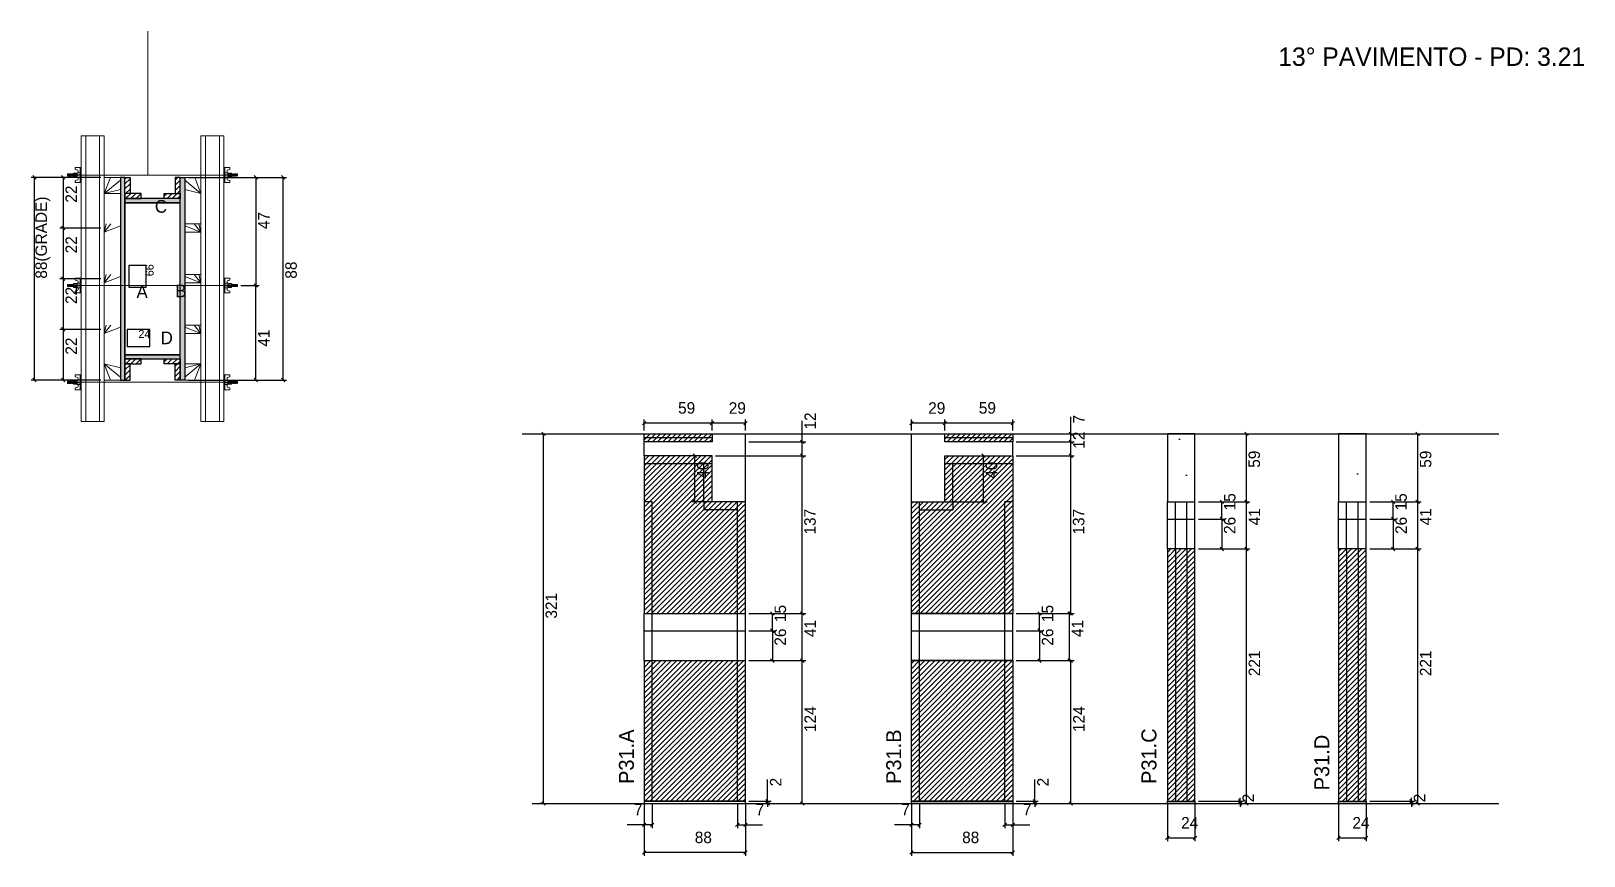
# Model space of a CAD drawing. Header units: metres. Extents: x 7668 to 9017, y 2954 to 3670.
import ezdxf

# ---------------------------------------------------------------- set-up
doc = ezdxf.new("R2010")
doc.units = ezdxf.units.M
for name, color, linetype in [('CHAPA', 7, 'Continuous'), ('COTA', 7, 'Continuous'), ('Hachura', 7, 'Continuous'), ('Madeira', 7, 'Continuous'), ('NIVEL 2° PAV.', 7, 'Continuous'), ('NOMENCLATURA', 7, 'Continuous'), ('Nível', 7, 'Continuous'), ('Painéis', 7, 'Continuous'), ('Perfil Metálico', 7, 'Continuous'), ('SARR_2.2x7', 7, 'Continuous'), ('SARRAFO', 7, 'Continuous'), ('Texto Seção', 7, 'Continuous'), ('TEXTO_GERAL', 7, 'Continuous')]:
    doc.layers.add(name, color=color, linetype=linetype)

msp = doc.modelspace()

# ---------------------------------------------------------------- hatches: boundary and pattern name
at = {"layer": 'COTA'}
h = msp.add_hatch(dxfattribs=at)
h.set_pattern_fill('AR-CONC')
h.paths.add_polyline_path([(8654.8, 3261.2), (8678.8, 3261.2), (8678.8, 3320.2), (8654.8, 3320.2), (8654.8, 3261.2)])
h = msp.add_hatch(dxfattribs=at)
h.set_pattern_fill('AR-CONC')
h.paths.add_polyline_path([(8803.6, 3261.2), (8827.6, 3261.2), (8827.6, 3320.2), (8803.6, 3320.2), (8803.6, 3261.2)])
at = {"layer": 'Hachura'}
h = msp.add_hatch(color=7, dxfattribs=at)
h.dxf.hatch_style = 1
h.paths.add_polyline_path([(7749.1, 3542.9), (7745.1, 3542.9), (7745.1, 3366.9), (7749.1, 3366.9), (7749.1, 3542.9)])
h = msp.add_hatch(dxfattribs=at)
h.set_pattern_fill('ANSI31')
h.paths.add_polyline_path([(7749.1, 3528.9), (7753.5, 3528.9), (7753.5, 3542.9), (7749.1, 3542.9), (7749.1, 3528.9)])
h = msp.add_hatch(dxfattribs=at)
h.set_pattern_fill('ANSI31')
h.paths.add_polyline_path([(7797.1, 3528.9), (7792.7, 3528.9), (7792.7, 3542.9), (7797.1, 3542.9), (7797.1, 3528.9)])
h = msp.add_hatch(color=7, dxfattribs=at)
h.dxf.hatch_style = 1
h.paths.add_polyline_path([(7797.1, 3542.9), (7801.1, 3542.9), (7801.1, 3366.9), (7797.1, 3366.9), (7797.1, 3542.9)])
h = msp.add_hatch(dxfattribs=at)
h.set_pattern_fill('ANSI31')
h.paths.add_polyline_path([(7749.1, 3524.5), (7749.1, 3528.9), (7763.1, 3528.9), (7763.1, 3524.5), (7749.1, 3524.5)])
h = msp.add_hatch(color=7, dxfattribs=at)
h.dxf.hatch_style = 1
h.paths.add_polyline_path([(7797.1, 3520.9), (7797.1, 3524.5), (7749.1, 3524.5), (7749.1, 3520.9), (7797.1, 3520.9)])
h = msp.add_hatch(color=7, dxfattribs=at)
h.dxf.hatch_style = 1
h.paths.add_polyline_path([(7797.1, 3520.9), (7797.1, 3524.5), (7749.1, 3524.5), (7749.1, 3520.9), (7797.1, 3520.9)])
h = msp.add_hatch(dxfattribs=at)
h.set_pattern_fill('ANSI31')
h.paths.add_polyline_path([(7797.1, 3524.5), (7797.1, 3528.9), (7783.1, 3528.9), (7783.1, 3524.5), (7797.1, 3524.5)])
h = msp.add_hatch(color=7, dxfattribs=at)
h.dxf.hatch_style = 1
h.paths.add_polyline_path([(7797.1, 3385.3), (7797.1, 3388.9), (7749.1, 3388.9), (7749.1, 3385.3), (7797.1, 3385.3)])
h = msp.add_hatch(color=7, dxfattribs=at)
h.dxf.hatch_style = 1
h.paths.add_polyline_path([(7797.1, 3385.3), (7797.1, 3388.9), (7749.1, 3388.9), (7749.1, 3385.3), (7797.1, 3385.3)])
h = msp.add_hatch(dxfattribs=at)
h.set_pattern_fill('ANSI31')
h.paths.add_polyline_path([(7749.1, 3380.9), (7749.1, 3385.3), (7763.1, 3385.3), (7763.1, 3380.9), (7749.1, 3380.9)])
h = msp.add_hatch(dxfattribs=at)
h.set_pattern_fill('ANSI31')
h.paths.add_polyline_path([(7749.1, 3380.9), (7753.5, 3380.9), (7753.5, 3366.9), (7749.1, 3366.9), (7749.1, 3380.9)])
h = msp.add_hatch(dxfattribs=at)
h.set_pattern_fill('ANSI31')
h.paths.add_polyline_path([(7797.1, 3380.9), (7797.1, 3385.3), (7783.1, 3385.3), (7783.1, 3380.9), (7797.1, 3380.9)])
h = msp.add_hatch(dxfattribs=at)
h.set_pattern_fill('ANSI31')
h.paths.add_polyline_path([(7797.1, 3380.9), (7792.7, 3380.9), (7792.7, 3366.9), (7797.1, 3366.9), (7797.1, 3380.9)])
h = msp.add_hatch(dxfattribs=at)
h.set_pattern_fill('ANSI31')
h.paths.add_polyline_path([(8288.2, 3123.2), (8200.2, 3123.2), (8200.2, 3001.2), (8288.2, 3001.2), (8288.2, 3123.2)])
h.paths.add_polyline_path([(8259.2, 3313.2), (8259.2, 3320.2), (8200.2, 3320.2), (8200.2, 3313.2), (8259.2, 3313.2)])
h.paths.add_polyline_path([(8288.2, 3261.2), (8259.2, 3261.2), (8259.2, 3301.2), (8200.2, 3301.2), (8200.2, 3261.2), (8200.2, 3261.2), (8200.2, 3164.2), (8288.2, 3164.2), (8288.2, 3261.2)])
h = msp.add_hatch(dxfattribs=at)
h.set_pattern_fill('ANSI31')
h.paths.add_polyline_path([(8432.5, 3123.2), (8520.5, 3123.2), (8520.5, 3001.2), (8432.5, 3001.2), (8432.5, 3123.2)])
h.paths.add_polyline_path([(8461.5, 3313.2), (8461.5, 3320.2), (8520.5, 3320.2), (8520.5, 3313.2), (8461.5, 3313.2)])
h.paths.add_polyline_path([(8432.5, 3261.2), (8461.5, 3261.2), (8461.5, 3301.2), (8520.5, 3301.2), (8520.5, 3261.2), (8520.5, 3261.2), (8520.5, 3164.2), (8432.5, 3164.2), (8432.5, 3261.2)])
h = msp.add_hatch(dxfattribs=at)
h.set_pattern_fill('ANSI31')
h.paths.add_polyline_path([(8678.8, 3220.2), (8654.8, 3220.2), (8654.8, 3001.2), (8678.8, 3001.2), (8678.8, 3220.2)])
h = msp.add_hatch(dxfattribs=at)
h.set_pattern_fill('ANSI31')
h.paths.add_polyline_path([(8827.6, 3220.2), (8803.6, 3220.2), (8803.6, 3001.2), (8827.6, 3001.2), (8827.6, 3220.2)])

# ---------------------------------------------------------------- linework, layer by layer
at = {"layer": 'CHAPA', "color": 1, "lineweight": 25}
for points in [[(7749.1, 3542.9), (7745.1, 3542.9), (7745.1, 3366.9), (7749.1, 3366.9)], [(7749.1, 3542.9), (7745.1, 3542.9), (7745.1, 3366.9), (7749.1, 3366.9)], [(7797.1, 3542.9), (7801.1, 3542.9), (7801.1, 3366.9), (7797.1, 3366.9)], [(7797.1, 3542.9), (7801.1, 3542.9), (7801.1, 3366.9), (7797.1, 3366.9)], [(7797.1, 3520.9), (7797.1, 3524.5), (7749.1, 3524.5), (7749.1, 3520.9)], [(7797.1, 3520.9), (7797.1, 3524.5), (7749.1, 3524.5), (7749.1, 3520.9)], [(7797.1, 3385.3), (7797.1, 3388.9), (7749.1, 3388.9), (7749.1, 3385.3)], [(7797.1, 3385.3), (7797.1, 3388.9), (7749.1, 3388.9), (7749.1, 3385.3)]]:
    msp.add_lwpolyline(points, close=True, dxfattribs=at)
at = {"layer": 'COTA', "color": 241, "lineweight": 25}
for p, q in [((7728.1, 3542.9), (7667.5, 3542.9)), ((7670.5, 3366.9), (7670.5, 3542.9)), ((7728.1, 3542.9), (7692.4, 3542.9)), ((7695.4, 3542.9), (7695.4, 3498.9)), ((7804.1, 3542.9), (7889.5, 3542.9)), ((7838.1, 3542.9), (7865.8, 3542.9)), ((7862.8, 3542.9), (7862.8, 3449)), ((7886.5, 3366.9), (7886.5, 3542.9)), ((7728.1, 3498.9), (7692.4, 3498.9)), ((7728.1, 3498.9), (7692.4, 3498.9)), ((7695.4, 3498.9), (7695.4, 3454.9)), ((7728.1, 3454.9), (7692.4, 3454.9)), ((7728.1, 3454.9), (7692.4, 3454.9)), ((7695.4, 3454.9), (7695.4, 3410.9)), ((7849.9, 3449), (7865.8, 3449)), ((7849.9, 3449), (7865.8, 3449)), ((7862.8, 3366.9), (7862.8, 3449)), ((7728.1, 3410.9), (7692.4, 3410.9)), ((7728.1, 3410.9), (7692.4, 3410.9)), ((7695.4, 3410.9), (7695.4, 3366.9)), ((7728.1, 3366.9), (7667.5, 3366.9)), ((7728.1, 3366.9), (7692.4, 3366.9)), ((7804.1, 3366.9), (7889.5, 3366.9)), ((7838.1, 3366.9), (7865.8, 3366.9)), ((8259.2, 3320.2), (8288.2, 3320.2)), ((8288.2, 3261.2), (8288.2, 3320.2)), ((8432.5, 3261.2), (8432.5, 3320.2)), ((8432.5, 3320.2), (8461.5, 3320.2)), ((8200.2, 3301.2), (8200.2, 3313.2)), ((8520.5, 3301.2), (8520.5, 3313.2))]:
    msp.add_line(p, q, dxfattribs=at)
at = {"layer": 'COTA', "color": 0, "lineweight": 25}
for p, q in [((7672, 3541.4), (7669, 3544.4)), ((7696.9, 3541.4), (7693.9, 3544.4)), ((7864.3, 3541.4), (7861.3, 3544.4)), ((7888, 3541.4), (7885, 3544.4)), ((7693.9, 3500.4), (7696.9, 3497.4)), ((7696.9, 3497.4), (7693.9, 3500.4)), ((7693.9, 3456.4), (7696.9, 3453.4)), ((7696.9, 3453.4), (7693.9, 3456.4)), ((7864.3, 3447.5), (7861.3, 3450.5)), ((7861.3, 3450.5), (7864.3, 3447.5)), ((7693.9, 3412.4), (7696.9, 3409.4)), ((7696.9, 3409.4), (7693.9, 3412.4)), ((7669, 3368.4), (7672, 3365.4)), ((7693.9, 3368.4), (7696.9, 3365.4)), ((7861.3, 3368.4), (7864.3, 3365.4)), ((7885, 3368.4), (7888, 3365.4)), ((8201.7, 3331), (8198.7, 3328)), ((8257.7, 3328), (8260.7, 3331)), ((8260.7, 3331), (8257.7, 3328)), ((8286.7, 3328), (8289.7, 3331)), ((8434, 3331), (8431, 3328)), ((8460, 3328), (8463, 3331)), ((8463, 3331), (8460, 3328)), ((8519, 3328), (8522, 3331)), ((8572.4, 3318.7), (8569.4, 3321.7)), ((8725, 3318.7), (8722, 3321.7)), ((8873.8, 3318.7), (8870.8, 3321.7)), ((8339.1, 3311.7), (8336.1, 3314.7)), ((8572.4, 3311.7), (8569.4, 3314.7)), ((8569.4, 3314.7), (8572.4, 3311.7)), ((8245.8, 3299.7), (8242.8, 3302.7)), ((8339.1, 3299.7), (8336.1, 3302.7)), ((8336.1, 3302.7), (8339.1, 3299.7)), ((8496.6, 3299.7), (8493.6, 3302.7)), ((8572.4, 3299.7), (8569.4, 3302.7)), ((8569.4, 3302.7), (8572.4, 3299.7)), ((8242.8, 3262.7), (8245.8, 3259.7)), ((8493.6, 3262.7), (8496.6, 3259.7)), ((8722, 3262.7), (8725, 3259.7)), ((8870.8, 3262.7), (8873.8, 3259.7)), ((8725, 3218.7), (8722, 3221.7)), ((8873.8, 3218.7), (8870.8, 3221.7)), ((8336.1, 3165.7), (8339.1, 3162.7)), ((8569.4, 3165.7), (8572.4, 3162.7)), ((8339.1, 3121.7), (8336.1, 3124.7)), ((8572.4, 3121.7), (8569.4, 3124.7)), ((8306, 3002.7), (8309, 2999.7)), ((8309, 2997.7), (8306, 3000.7)), ((8336.1, 3000.7), (8339.1, 2997.7)), ((8538.2, 3002.7), (8541.2, 2999.7)), ((8541.2, 2997.7), (8538.2, 3000.7)), ((8569.4, 3000.7), (8572.4, 2997.7)), ((8716.6, 3002.7), (8719.6, 2999.7)), ((8719.6, 2997.7), (8716.6, 3000.7)), ((8722, 3000.7), (8725, 2997.7)), ((8865.4, 3002.7), (8868.4, 2999.7)), ((8868.4, 2997.7), (8865.4, 3000.7)), ((8870.8, 3000.7), (8873.8, 2997.7)), ((8201.7, 2982.2), (8198.7, 2979.2)), ((8205.7, 2979.2), (8208.7, 2982.2)), ((8282.7, 2982.2), (8279.7, 2979.2)), ((8286.7, 2979.2), (8289.7, 2982.2)), ((8434, 2982.2), (8431, 2979.2)), ((8438, 2979.2), (8441, 2982.2)), ((8515, 2982.2), (8512, 2979.2)), ((8519, 2979.2), (8522, 2982.2)), ((8656.3, 2970.8), (8653.3, 2967.8)), ((8677.3, 2967.8), (8680.3, 2970.8)), ((8805.1, 2970.8), (8802.1, 2967.8)), ((8826.1, 2967.8), (8829.1, 2970.8)), ((8201.7, 2958.1), (8198.7, 2955.1)), ((8286.7, 2955.1), (8289.7, 2958.1)), ((8434, 2958.1), (8431, 2955.1)), ((8519, 2955.1), (8522, 2958.1))]:
    msp.add_line(p, q, dxfattribs=at)
at = {"layer": 'COTA', "color": 180, "lineweight": 25}
for p, q in [((7767.5, 3466.5), (7752.5, 3466.5)), ((7752.5, 3466.5), (7752.5, 3447.5)), ((7767.5, 3447.5), (7767.5, 3466.5)), ((7752.5, 3447.5), (7767.5, 3447.5)), ((7770.6, 3410.9), (7751, 3410.9)), ((7751, 3410.9), (7751, 3395.9)), ((7770.6, 3395.9), (7770.6, 3410.9)), ((7751, 3395.9), (7770.6, 3395.9))]:
    msp.add_line(p, q, dxfattribs=at)
at = {"layer": 'COTA', "color": 4, "lineweight": 25}
for p, q in [((8570.9, 3320.2), (8570.9, 3335)), ((8200.2, 3323.2), (8200.2, 3332.5)), ((8259.2, 3329.5), (8200.2, 3329.5)), ((8259.2, 3323.2), (8259.2, 3332.5)), ((8259.2, 3323.2), (8259.2, 3332.5)), ((8288.2, 3329.5), (8259.2, 3329.5)), ((8288.2, 3323.2), (8288.2, 3332.5)), ((8337.6, 3313.2), (8337.6, 3331.5)), ((8432.5, 3323.2), (8432.5, 3332.5)), ((8461.5, 3329.5), (8432.5, 3329.5)), ((8461.5, 3323.2), (8461.5, 3332.5)), ((8461.5, 3323.2), (8461.5, 3332.5)), ((8520.5, 3329.5), (8461.5, 3329.5)), ((8520.5, 3323.2), (8520.5, 3332.5)), ((8523.5, 3320.2), (8573.9, 3320.2)), ((8570.9, 3313.2), (8570.9, 3320.2)), ((8681.8, 3320.2), (8726.5, 3320.2)), ((8723.5, 3261.2), (8723.5, 3320.2)), ((8830.6, 3320.2), (8875.3, 3320.2)), ((8872.3, 3261.2), (8872.3, 3320.2)), ((8291.2, 3313.2), (8340.6, 3313.2)), ((8337.6, 3301.2), (8337.6, 3313.2)), ((8523.5, 3313.2), (8573.9, 3313.2)), ((8523.5, 3313.2), (8573.9, 3313.2)), ((8570.9, 3301.2), (8570.9, 3313.2)), ((8256.2, 3301.2), (8241.3, 3301.2)), ((8244.3, 3261.2), (8244.3, 3301.2)), ((8262.2, 3301.2), (8340.6, 3301.2)), ((8262.2, 3301.2), (8340.6, 3301.2)), ((8337.6, 3164.2), (8337.6, 3301.2)), ((8464.5, 3301.2), (8498.1, 3301.2)), ((8495.1, 3261.2), (8495.1, 3301.2)), ((8523.5, 3301.2), (8573.9, 3301.2)), ((8523.5, 3301.2), (8573.9, 3301.2)), ((8570.9, 3164.2), (8570.9, 3301.2)), ((8256.2, 3261.2), (8241.3, 3261.2)), ((8464.5, 3261.2), (8498.1, 3261.2)), ((8681.8, 3261.2), (8726.5, 3261.2)), ((8830.6, 3261.2), (8875.3, 3261.2)), ((8681.8, 3220.2), (8726.5, 3220.2)), ((8723.5, 2999.2), (8723.5, 3220.2)), ((8830.6, 3220.2), (8875.3, 3220.2)), ((8872.3, 2999.2), (8872.3, 3220.2)), ((8291.2, 3164.2), (8340.6, 3164.2)), ((8523.5, 3164.2), (8573.9, 3164.2)), ((8291.2, 3123.2), (8340.6, 3123.2)), ((8337.6, 2999.2), (8337.6, 3123.2)), ((8523.5, 3123.2), (8573.9, 3123.2)), ((8570.9, 2999.2), (8570.9, 3123.2)), ((8307.5, 3001.2), (8307.5, 3020)), ((8539.7, 3001.2), (8539.7, 3020)), ((8200.2, 2998.2), (8200.2, 2953.6)), ((8200.2, 2996.2), (8200.2, 2977.7)), ((8207.2, 2998.2), (8207.2, 2977.7)), ((8281.2, 2998.2), (8281.2, 2977.7)), ((8288.2, 2998.2), (8288.2, 2953.6)), ((8288.2, 2996.2), (8288.2, 2977.7)), ((8291.2, 3001.2), (8310.5, 3001.2)), ((8291.2, 2999.2), (8310.5, 2999.2)), ((8291.2, 2999.2), (8340.6, 2999.2)), ((8307.5, 2999.2), (8307.5, 3001.2)), ((8307.5, 2999.2), (8307.5, 2996.2)), ((8432.5, 2998.2), (8432.5, 2953.6)), ((8432.5, 2996.2), (8432.5, 2977.7)), ((8439.5, 2998.2), (8439.5, 2977.7)), ((8513.5, 2998.2), (8513.5, 2977.7)), ((8520.5, 2998.2), (8520.5, 2953.6)), ((8520.5, 2996.2), (8520.5, 2977.7)), ((8523.5, 3001.2), (8542.7, 3001.2)), ((8523.5, 2999.2), (8542.7, 2999.2)), ((8523.5, 2999.2), (8573.9, 2999.2)), ((8539.7, 2999.2), (8539.7, 3001.2)), ((8539.7, 2999.2), (8539.7, 2996.2)), ((8654.8, 2998.2), (8654.8, 2966.3)), ((8678.8, 2998.2), (8678.8, 2966.3)), ((8681.8, 3001.2), (8721.1, 3001.2)), ((8681.8, 2999.2), (8721.1, 2999.2)), ((8681.8, 2999.2), (8726.5, 2999.2)), ((8718.1, 3001.2), (8718.1, 3004.2)), ((8718.1, 2999.2), (8718.1, 3001.2)), ((8718.1, 2999.2), (8718.1, 2996.2)), ((8803.6, 2998.2), (8803.6, 2966.3)), ((8827.6, 2998.2), (8827.6, 2966.3)), ((8830.6, 3001.2), (8869.9, 3001.2)), ((8830.6, 2999.2), (8869.9, 2999.2)), ((8830.6, 2999.2), (8875.3, 2999.2)), ((8866.9, 3001.2), (8866.9, 3004.2)), ((8866.9, 2999.2), (8866.9, 3001.2)), ((8866.9, 2999.2), (8866.9, 2996.2)), ((8200.2, 2980.7), (8185.5, 2980.7)), ((8207.2, 2980.7), (8200.2, 2980.7)), ((8281.2, 2980.7), (8288.2, 2980.7)), ((8288.2, 2980.7), (8303, 2980.7)), ((8432.5, 2980.7), (8417.7, 2980.7)), ((8439.5, 2980.7), (8432.5, 2980.7)), ((8513.5, 2980.7), (8520.5, 2980.7)), ((8520.5, 2980.7), (8535.2, 2980.7)), ((8654.8, 2969.3), (8678.8, 2969.3)), ((8803.6, 2969.3), (8827.6, 2969.3)), ((8288.2, 2956.6), (8200.2, 2956.6)), ((8432.5, 2956.6), (8520.5, 2956.6))]:
    msp.add_line(p, q, dxfattribs=at)
at = {"layer": 'COTA', "color": 241, "lineweight": 25}
for points in [[(8678.8, 3261.2), (8678.8, 3320.2), (8654.8, 3320.2), (8654.8, 3261.2)], [(8827.6, 3261.2), (8827.6, 3320.2), (8803.6, 3320.2), (8803.6, 3261.2)]]:
    msp.add_lwpolyline(points, dxfattribs=at)
at = {"layer": 'Hachura', "color": 0, "lineweight": 9}
for p, q in [((7711.1, 3551.4), (7705.9, 3551.4)), ((7705.9, 3551.4), (7705.9, 3549.7)), ((7705.9, 3549.7), (7708.1, 3549.1)), ((7708.4, 3548.8), (7708.4, 3546.9)), ((7710.1, 3551.2), (7711.1, 3551.2)), ((7710.1, 3551), (7711.1, 3551)), ((7710.1, 3550.7), (7711.1, 3550.7)), ((7710.1, 3550.2), (7711.1, 3550.2)), ((7710.1, 3549.4), (7711.1, 3549.4)), ((7710.2, 3551.4), (7710.2, 3538.5)), ((7710.2, 3551.4), (7710.2, 3546.2)), ((7711.1, 3538.5), (7711.1, 3551.4)), ((7835.1, 3538.5), (7835.1, 3551.4)), ((7835.1, 3551.4), (7840.2, 3551.4)), ((7836, 3551.2), (7835.1, 3551.2)), ((7836, 3551), (7835.1, 3551)), ((7836, 3550.7), (7835.1, 3550.7)), ((7836, 3550.2), (7835.1, 3550.2)), ((7836, 3549.4), (7835.1, 3549.4)), ((7836, 3551.4), (7836, 3538.5)), ((7836, 3551.4), (7836, 3546.2)), ((7837.8, 3548.8), (7837.8, 3546.9)), ((7840.2, 3549.7), (7838, 3549.1)), ((7840.2, 3551.4), (7840.2, 3549.7)), ((7699.6, 3546), (7699.3, 3545.6)), ((7699.3, 3545.6), (7699.3, 3544.4)), ((7699.6, 3544), (7699.3, 3544.4)), ((7699.9, 3546), (7699.6, 3546)), ((7699.6, 3544), (7699.6, 3546)), ((7700.2, 3544), (7699.6, 3545.3)), ((7700.2, 3543.9), (7699.6, 3545.1)), ((7699.6, 3544.5), (7699.9, 3543.9)), ((7699.6, 3544.3), (7699.7, 3544)), ((7699.9, 3546), (7700.9, 3544)), ((7699.9, 3546), (7700.9, 3544)), ((7700, 3546), (7701.1, 3543.9)), ((7701.3, 3543.9), (7700.2, 3546.1)), ((7700.2, 3544), (7700.9, 3544)), ((7701.1, 3546), (7700.4, 3546)), ((7701.4, 3544), (7700.4, 3546)), ((7701.1, 3546), (7702, 3544)), ((7701.2, 3546), (7702.2, 3543.9)), ((7702.5, 3543.9), (7701.4, 3546.1)), ((7702, 3544), (7701.4, 3544)), ((7702.2, 3546), (7701.6, 3546)), ((7702.6, 3544), (7701.6, 3546)), ((7701.8, 3546), (7701.6, 3546)), ((7702.2, 3546), (7703.2, 3544)), ((7702.3, 3546), (7703.4, 3543.9)), ((7703.6, 3543.9), (7702.6, 3546.1)), ((7702.8, 3544), (7702.6, 3544)), ((7703.4, 3546), (7702.7, 3546)), ((7703.7, 3544), (7702.7, 3546)), ((7702.8, 3544), (7703.2, 3544)), ((7703.4, 3546), (7704.4, 3544)), ((7704.4, 3544.8), (7703.7, 3546.1)), ((7703.7, 3544), (7704.4, 3544)), ((7704.4, 3545.1), (7703.9, 3546)), ((7704.4, 3546), (7703.9, 3546)), ((7704.4, 3543.3), (7704.4, 3546.6)), ((7704.4, 3543.3), (7704.4, 3546.6)), ((7704.4, 3546.6), (7707.6, 3546.6)), ((7704.4, 3545.6), (7707.6, 3545.6)), ((7704.4, 3544), (7707.6, 3544)), ((7707.6, 3543.3), (7704.4, 3543.3)), ((7705.9, 3540.2), (7708.1, 3540.7)), ((7705.9, 3538.5), (7705.9, 3540.2)), ((7710.2, 3538.5), (7705.9, 3538.5)), ((7707.6, 3546.9), (7707.6, 3543)), ((7710.2, 3546.9), (7707.6, 3546.9)), ((7707.6, 3543), (7707.6, 3543.3)), ((7707.6, 3543), (7707.6, 3543.3)), ((7707.6, 3543), (7710.2, 3543)), ((7710.2, 3545.2), (7708.2, 3545.2)), ((7708.2, 3544.7), (7710.2, 3544.7)), ((7708.4, 3541.1), (7708.4, 3543)), ((7710.1, 3548), (7711.1, 3548)), ((7710.1, 3541.9), (7711.1, 3541.9)), ((7710.1, 3540.5), (7711.1, 3540.5)), ((7710.1, 3539.6), (7711.1, 3539.6)), ((7710.1, 3539.2), (7711.1, 3539.2)), ((7710.1, 3538.8), (7711.1, 3538.8)), ((7710.1, 3538.6), (7711.1, 3538.6)), ((7710.2, 3544.9), (7710.2, 3546.9)), ((7710.2, 3546.2), (7710.2, 3545.6)), ((7710.2, 3544.9), (7711.1, 3544.9)), ((7710.2, 3538.5), (7711.1, 3538.5)), ((7710.5, 3545.9), (7710.3, 3545.9)), ((7710.3, 3544), (7710.7, 3544)), ((7710.9, 3545.9), (7710.5, 3545.9)), ((7711.1, 3539.4), (7711.1, 3547.3)), ((7836, 3548), (7835.1, 3548)), ((7835.1, 3539.4), (7835.1, 3547.3)), ((7836, 3544.9), (7835.1, 3544.9)), ((7836, 3541.9), (7835.1, 3541.9)), ((7836, 3540.5), (7835.1, 3540.5)), ((7836, 3539.6), (7835.1, 3539.6)), ((7836, 3539.2), (7835.1, 3539.2)), ((7836, 3538.8), (7835.1, 3538.8)), ((7836, 3538.6), (7835.1, 3538.6)), ((7836, 3538.5), (7835.1, 3538.5)), ((7835.2, 3545.9), (7835.7, 3545.9)), ((7835.8, 3544), (7835.4, 3544)), ((7835.7, 3545.9), (7835.9, 3545.9)), ((7836, 3544.9), (7836, 3546.9)), ((7836, 3546.9), (7838.6, 3546.9)), ((7836, 3546.2), (7836, 3545.6)), ((7836, 3545.2), (7838, 3545.2)), ((7838, 3544.7), (7836, 3544.7)), ((7838.6, 3543), (7836, 3543)), ((7836, 3538.5), (7840.2, 3538.5)), ((7837.8, 3541.1), (7837.8, 3543)), ((7840.2, 3540.2), (7838, 3540.7)), ((7838.6, 3546.9), (7838.6, 3543)), ((7841.8, 3546.6), (7838.6, 3546.6)), ((7841.8, 3545.6), (7838.6, 3545.6)), ((7841.8, 3544), (7838.6, 3544)), ((7838.6, 3543.3), (7841.8, 3543.3)), ((7838.6, 3543), (7838.6, 3543.3)), ((7838.6, 3543), (7838.6, 3543.3)), ((7840.2, 3538.5), (7840.2, 3540.2)), ((7841.7, 3543.3), (7841.7, 3546.6)), ((7841.8, 3543.3), (7841.8, 3546.6)), ((7841.8, 3544.8), (7842.4, 3546.1)), ((7842.7, 3546), (7841.8, 3544)), ((7841.8, 3545.1), (7842.2, 3546)), ((7841.8, 3546), (7842.2, 3546)), ((7842.4, 3544), (7841.8, 3544)), ((7842.4, 3544), (7843.4, 3546)), ((7842.5, 3543.9), (7843.6, 3546.1)), ((7842.7, 3546), (7843.4, 3546)), ((7843.8, 3546), (7842.7, 3543.9)), ((7843.9, 3546), (7842.9, 3544)), ((7843.4, 3544), (7842.9, 3544)), ((7843.4, 3544), (7843.6, 3544)), ((7843.6, 3544), (7844.5, 3546)), ((7843.7, 3543.9), (7844.7, 3546.1)), ((7843.9, 3546), (7844.5, 3546)), ((7845, 3546), (7843.9, 3543.9)), ((7845.1, 3546), (7844.1, 3544)), ((7844.1, 3544), (7844.7, 3544)), ((7844.3, 3546), (7844.5, 3546)), ((7844.7, 3544), (7845.7, 3546)), ((7844.8, 3543.9), (7845.9, 3546.1)), ((7845.1, 3546), (7845.7, 3546)), ((7846.1, 3546), (7845.1, 3543.9)), ((7846.2, 3546), (7845.3, 3544)), ((7846.2, 3546), (7845.3, 3544)), ((7845.9, 3544), (7845.3, 3544)), ((7845.9, 3544), (7846.5, 3545.3)), ((7846, 3543.9), (7846.5, 3545.1)), ((7846.2, 3546), (7846.5, 3546)), ((7846.5, 3544.5), (7846.2, 3543.9)), ((7846.5, 3544.3), (7846.4, 3544)), ((7846.5, 3546), (7846.9, 3545.6)), ((7846.5, 3544), (7846.5, 3546)), ((7846.5, 3544), (7846.9, 3544.4)), ((7846.9, 3545.6), (7846.9, 3544.4)), ((7711.1, 3455.4), (7705.9, 3455.4)), ((7705.9, 3455.4), (7705.9, 3453.7)), ((7710.1, 3455.2), (7711.1, 3455.2)), ((7710.1, 3455), (7711.1, 3455)), ((7710.1, 3454.7), (7711.1, 3454.7)), ((7710.1, 3454.2), (7711.1, 3454.2)), ((7710.2, 3455.4), (7710.2, 3442.5)), ((7710.2, 3455.4), (7710.2, 3450.2)), ((7711.1, 3442.5), (7711.1, 3455.4)), ((7835.1, 3442.5), (7835.1, 3455.4)), ((7835.1, 3455.4), (7840.2, 3455.4)), ((7836, 3455.2), (7835.1, 3455.2)), ((7836, 3455), (7835.1, 3455)), ((7836, 3454.7), (7835.1, 3454.7)), ((7836, 3454.2), (7835.1, 3454.2)), ((7836, 3455.4), (7836, 3442.5)), ((7836, 3455.4), (7836, 3450.2)), ((7840.2, 3455.4), (7840.2, 3453.7)), ((7699.6, 3450), (7699.3, 3449.6)), ((7699.3, 3449.6), (7699.3, 3448.4)), ((7699.6, 3448), (7699.3, 3448.4)), ((7699.9, 3450), (7699.6, 3450)), ((7699.6, 3448), (7699.6, 3450)), ((7700.2, 3448), (7699.6, 3449.3)), ((7700.2, 3447.9), (7699.6, 3449.1)), ((7699.6, 3448.5), (7699.9, 3447.9)), ((7699.6, 3448.3), (7699.7, 3448)), ((7699.9, 3450), (7700.9, 3448)), ((7699.9, 3450), (7700.9, 3448)), ((7700, 3450), (7701.1, 3447.9)), ((7701.3, 3447.9), (7700.2, 3450.1)), ((7700.2, 3448), (7700.9, 3448)), ((7701.1, 3450), (7700.4, 3450)), ((7701.4, 3448), (7700.4, 3450)), ((7701.1, 3450), (7702, 3448)), ((7701.2, 3450), (7702.2, 3447.9)), ((7702.5, 3447.9), (7701.4, 3450.1)), ((7702, 3448), (7701.4, 3448)), ((7702.2, 3450), (7701.6, 3450)), ((7702.6, 3448), (7701.6, 3450)), ((7701.8, 3450), (7701.6, 3450)), ((7702.2, 3450), (7703.2, 3448)), ((7702.3, 3450), (7703.4, 3447.9)), ((7703.6, 3447.9), (7702.6, 3450.1)), ((7702.8, 3448), (7702.6, 3448)), ((7703.4, 3450), (7702.7, 3450)), ((7703.7, 3448), (7702.7, 3450)), ((7702.8, 3448), (7703.2, 3448)), ((7703.4, 3450), (7704.4, 3448)), ((7704.4, 3448.8), (7703.7, 3450.1)), ((7703.7, 3448), (7704.4, 3448)), ((7704.4, 3449.1), (7703.9, 3450)), ((7704.4, 3450), (7703.9, 3450)), ((7704.4, 3447.3), (7704.4, 3450.6)), ((7704.4, 3447.3), (7704.4, 3450.6)), ((7704.4, 3450.6), (7707.6, 3450.6)), ((7704.4, 3449.6), (7707.6, 3449.6)), ((7704.4, 3448), (7707.6, 3448)), ((7707.6, 3447.3), (7704.4, 3447.3)), ((7705.9, 3453.7), (7708.1, 3453.1)), ((7705.9, 3444.2), (7708.1, 3444.7)), ((7705.9, 3442.5), (7705.9, 3444.2)), ((7710.2, 3442.5), (7705.9, 3442.5)), ((7707.6, 3450.9), (7707.6, 3447)), ((7710.2, 3450.9), (7707.6, 3450.9)), ((7707.6, 3447), (7707.6, 3447.3)), ((7707.6, 3447), (7707.6, 3447.3)), ((7707.6, 3447), (7710.2, 3447)), ((7710.2, 3449.2), (7708.2, 3449.2)), ((7708.2, 3448.7), (7710.2, 3448.7)), ((7708.4, 3452.8), (7708.4, 3450.9)), ((7708.4, 3445.1), (7708.4, 3447)), ((7710.1, 3453.4), (7711.1, 3453.4)), ((7710.1, 3452), (7711.1, 3452)), ((7710.1, 3445.9), (7711.1, 3445.9)), ((7710.1, 3444.5), (7711.1, 3444.5)), ((7710.1, 3443.6), (7711.1, 3443.6)), ((7710.1, 3443.2), (7711.1, 3443.2)), ((7710.1, 3442.8), (7711.1, 3442.8)), ((7710.1, 3442.6), (7711.1, 3442.6)), ((7710.2, 3448.9), (7710.2, 3450.9)), ((7710.2, 3450.2), (7710.2, 3449.6)), ((7710.2, 3448.9), (7711.1, 3448.9)), ((7710.2, 3442.5), (7711.1, 3442.5)), ((7710.5, 3449.9), (7710.3, 3449.9)), ((7710.3, 3448), (7710.7, 3448)), ((7710.9, 3449.9), (7710.5, 3449.9)), ((7711.1, 3443.4), (7711.1, 3451.3)), ((7836, 3453.4), (7835.1, 3453.4)), ((7836, 3452), (7835.1, 3452)), ((7835.1, 3443.4), (7835.1, 3451.3)), ((7836, 3448.9), (7835.1, 3448.9)), ((7836, 3445.9), (7835.1, 3445.9)), ((7836, 3444.5), (7835.1, 3444.5)), ((7836, 3443.6), (7835.1, 3443.6)), ((7836, 3443.2), (7835.1, 3443.2)), ((7836, 3442.8), (7835.1, 3442.8)), ((7836, 3442.6), (7835.1, 3442.6)), ((7836, 3442.5), (7835.1, 3442.5)), ((7835.2, 3449.9), (7835.7, 3449.9)), ((7835.8, 3448), (7835.4, 3448)), ((7835.7, 3449.9), (7835.9, 3449.9)), ((7836, 3448.9), (7836, 3450.9)), ((7836, 3450.9), (7838.6, 3450.9)), ((7836, 3450.2), (7836, 3449.6)), ((7836, 3449.2), (7838, 3449.2)), ((7838, 3448.7), (7836, 3448.7)), ((7838.6, 3447), (7836, 3447)), ((7836, 3442.5), (7840.2, 3442.5)), ((7837.8, 3452.8), (7837.8, 3450.9)), ((7837.8, 3445.1), (7837.8, 3447)), ((7840.2, 3453.7), (7838, 3453.1)), ((7840.2, 3444.2), (7838, 3444.7)), ((7838.6, 3450.9), (7838.6, 3447)), ((7841.8, 3450.6), (7838.6, 3450.6)), ((7841.8, 3449.6), (7838.6, 3449.6)), ((7841.8, 3448), (7838.6, 3448)), ((7838.6, 3447.3), (7841.8, 3447.3)), ((7838.6, 3447), (7838.6, 3447.3)), ((7838.6, 3447), (7838.6, 3447.3)), ((7840.2, 3442.5), (7840.2, 3444.2)), ((7841.7, 3447.3), (7841.7, 3450.6)), ((7841.8, 3447.3), (7841.8, 3450.6)), ((7841.8, 3448.8), (7842.4, 3450.1)), ((7842.7, 3450), (7841.8, 3448)), ((7841.8, 3449.1), (7842.2, 3450)), ((7841.8, 3450), (7842.2, 3450)), ((7842.4, 3448), (7841.8, 3448)), ((7842.4, 3448), (7843.4, 3450)), ((7842.5, 3447.9), (7843.6, 3450.1)), ((7842.7, 3450), (7843.4, 3450)), ((7843.8, 3450), (7842.7, 3447.9)), ((7843.9, 3450), (7842.9, 3448)), ((7843.4, 3448), (7842.9, 3448)), ((7843.4, 3448), (7843.6, 3448)), ((7843.6, 3448), (7844.5, 3450)), ((7843.7, 3447.9), (7844.7, 3450.1)), ((7843.9, 3450), (7844.5, 3450)), ((7845, 3450), (7843.9, 3447.9)), ((7845.1, 3450), (7844.1, 3448)), ((7844.1, 3448), (7844.7, 3448)), ((7844.3, 3450), (7844.5, 3450)), ((7844.7, 3448), (7845.7, 3450)), ((7844.8, 3447.9), (7845.9, 3450.1)), ((7845.1, 3450), (7845.7, 3450)), ((7846.1, 3450), (7845.1, 3447.9)), ((7846.2, 3450), (7845.3, 3448)), ((7846.2, 3450), (7845.3, 3448)), ((7845.9, 3448), (7845.3, 3448)), ((7845.9, 3448), (7846.5, 3449.3)), ((7846, 3447.9), (7846.5, 3449.1)), ((7846.2, 3450), (7846.5, 3450)), ((7846.5, 3448.5), (7846.2, 3447.9)), ((7846.5, 3448.3), (7846.4, 3448)), ((7846.5, 3450), (7846.9, 3449.6)), ((7846.5, 3448), (7846.5, 3450)), ((7846.5, 3448), (7846.9, 3448.4)), ((7846.9, 3449.6), (7846.9, 3448.4)), ((7699.6, 3365.8), (7699.3, 3365.5)), ((7699.3, 3364.2), (7699.3, 3365.5)), ((7699.6, 3363.9), (7699.3, 3364.2)), ((7699.6, 3365.3), (7699.9, 3366)), ((7700.2, 3365.9), (7699.6, 3364.8)), ((7699.6, 3365.6), (7699.7, 3365.8)), ((7700.2, 3365.8), (7699.6, 3364.5)), ((7699.6, 3365.8), (7699.6, 3363.9)), ((7699.9, 3363.9), (7699.6, 3363.9)), ((7699.9, 3363.9), (7700.9, 3365.8)), ((7699.9, 3363.9), (7700.9, 3365.8)), ((7700, 3363.8), (7701.1, 3366)), ((7701.3, 3365.9), (7700.2, 3363.8)), ((7700.2, 3365.8), (7700.9, 3365.8)), ((7701.4, 3365.8), (7700.4, 3363.9)), ((7701.1, 3363.9), (7700.4, 3363.9)), ((7701.1, 3363.9), (7702, 3365.8)), ((7701.2, 3363.8), (7702.2, 3366)), ((7702.5, 3365.9), (7701.4, 3363.8)), ((7702, 3365.8), (7701.4, 3365.8)), ((7702.6, 3365.8), (7701.6, 3363.9)), ((7702.2, 3363.9), (7701.6, 3363.9)), ((7701.8, 3363.9), (7701.6, 3363.9)), ((7702.2, 3363.9), (7703.2, 3365.8)), ((7702.3, 3363.8), (7703.4, 3366)), ((7703.6, 3365.9), (7702.6, 3363.8)), ((7702.8, 3365.8), (7702.6, 3365.8)), ((7703.7, 3365.8), (7702.7, 3363.9)), ((7703.4, 3363.9), (7702.7, 3363.9)), ((7702.8, 3365.8), (7703.2, 3365.8)), ((7703.4, 3363.9), (7704.4, 3365.8)), ((7703.7, 3365.8), (7704.4, 3365.8)), ((7704.4, 3365.1), (7703.7, 3363.8)), ((7704.4, 3364.8), (7703.9, 3363.9)), ((7704.4, 3363.9), (7703.9, 3363.9)), ((7704.4, 3366.6), (7704.4, 3363.3)), ((7704.4, 3366.6), (7704.4, 3363.3)), ((7707.6, 3366.6), (7704.4, 3366.6)), ((7704.4, 3365.8), (7707.6, 3365.8)), ((7704.4, 3364.3), (7707.6, 3364.3)), ((7704.4, 3363.3), (7707.6, 3363.3)), ((7710.2, 3371.4), (7705.9, 3371.4)), ((7705.9, 3371.4), (7705.9, 3369.7)), ((7705.9, 3369.7), (7708.1, 3369.1)), ((7705.9, 3360.2), (7708.1, 3360.7)), ((7705.9, 3358.5), (7705.9, 3360.2)), ((7707.6, 3363), (7707.6, 3366.9)), ((7707.6, 3366.9), (7710.2, 3366.9)), ((7707.6, 3366.9), (7707.6, 3366.6)), ((7707.6, 3366.9), (7707.6, 3366.6)), ((7710.2, 3363), (7707.6, 3363)), ((7708.2, 3365.1), (7710.2, 3365.1)), ((7710.2, 3364.6), (7708.2, 3364.6)), ((7708.4, 3368.8), (7708.4, 3366.9)), ((7708.4, 3361.1), (7708.4, 3363)), ((7710.1, 3371.2), (7711.1, 3371.2)), ((7710.1, 3371), (7711.1, 3371)), ((7710.1, 3370.7), (7711.1, 3370.7)), ((7710.1, 3370.2), (7711.1, 3370.2)), ((7710.1, 3369.4), (7711.1, 3369.4)), ((7710.1, 3368), (7711.1, 3368)), ((7710.1, 3361.9), (7711.1, 3361.9)), ((7710.1, 3360.5), (7711.1, 3360.5)), ((7710.2, 3358.5), (7710.2, 3371.4)), ((7710.2, 3371.4), (7711.1, 3371.4)), ((7710.2, 3364.9), (7710.2, 3363)), ((7710.2, 3364.9), (7711.1, 3364.9)), ((7710.2, 3363.6), (7710.2, 3364.3)), ((7710.2, 3358.5), (7710.2, 3363.6)), ((7710.3, 3365.9), (7710.7, 3365.9)), ((7710.5, 3364), (7710.3, 3364)), ((7710.9, 3364), (7710.5, 3364)), ((7711.1, 3371.4), (7711.1, 3358.5)), ((7711.1, 3370.4), (7711.1, 3362.6)), ((7835.1, 3371.4), (7835.1, 3358.5)), ((7836, 3371.4), (7835.1, 3371.4)), ((7836, 3371.2), (7835.1, 3371.2)), ((7836, 3371), (7835.1, 3371)), ((7836, 3370.7), (7835.1, 3370.7)), ((7835.1, 3370.4), (7835.1, 3362.6)), ((7836, 3370.2), (7835.1, 3370.2)), ((7836, 3369.4), (7835.1, 3369.4)), ((7836, 3368), (7835.1, 3368)), ((7836, 3364.9), (7835.1, 3364.9)), ((7836, 3361.9), (7835.1, 3361.9)), ((7836, 3360.5), (7835.1, 3360.5)), ((7835.2, 3364), (7835.7, 3364)), ((7835.8, 3365.9), (7835.4, 3365.9)), ((7835.7, 3364), (7835.9, 3364)), ((7836, 3358.5), (7836, 3371.4)), ((7836, 3371.4), (7840.2, 3371.4)), ((7838.6, 3366.9), (7836, 3366.9)), ((7838, 3365.1), (7836, 3365.1)), ((7836, 3364.9), (7836, 3363)), ((7836, 3364.6), (7838, 3364.6)), ((7836, 3363.6), (7836, 3364.3)), ((7836, 3358.5), (7836, 3363.6)), ((7836, 3363), (7838.6, 3363)), ((7837.8, 3368.8), (7837.8, 3366.9)), ((7837.8, 3361.1), (7837.8, 3363)), ((7840.2, 3369.7), (7838, 3369.1)), ((7840.2, 3360.2), (7838, 3360.7)), ((7838.6, 3363), (7838.6, 3366.9)), ((7838.6, 3366.9), (7838.6, 3366.6)), ((7838.6, 3366.9), (7838.6, 3366.6)), ((7838.6, 3366.6), (7841.8, 3366.6)), ((7841.8, 3365.8), (7838.6, 3365.8)), ((7841.8, 3364.3), (7838.6, 3364.3)), ((7841.8, 3363.3), (7838.6, 3363.3)), ((7840.2, 3371.4), (7840.2, 3369.7)), ((7840.2, 3358.5), (7840.2, 3360.2)), ((7841.7, 3366.6), (7841.7, 3363.3)), ((7841.8, 3366.6), (7841.8, 3363.3)), ((7842.4, 3365.8), (7841.8, 3365.8)), ((7842.7, 3363.9), (7841.8, 3365.8)), ((7841.8, 3365.1), (7842.4, 3363.8)), ((7841.8, 3364.8), (7842.2, 3363.9)), ((7841.8, 3363.9), (7842.2, 3363.9)), ((7842.4, 3365.8), (7843.4, 3363.9)), ((7842.5, 3365.9), (7843.6, 3363.8)), ((7843.8, 3363.8), (7842.7, 3366)), ((7842.7, 3363.9), (7843.4, 3363.9)), ((7843.4, 3365.8), (7842.9, 3365.8)), ((7843.9, 3363.9), (7842.9, 3365.8)), ((7843.4, 3365.8), (7843.6, 3365.8)), ((7843.6, 3365.8), (7844.5, 3363.9)), ((7843.7, 3365.9), (7844.7, 3363.8)), ((7845, 3363.8), (7843.9, 3366)), ((7843.9, 3363.9), (7844.5, 3363.9)), ((7844.1, 3365.8), (7844.7, 3365.8)), ((7845.1, 3363.9), (7844.1, 3365.8)), ((7844.3, 3363.9), (7844.5, 3363.9)), ((7844.7, 3365.8), (7845.7, 3363.9)), ((7844.8, 3365.9), (7845.9, 3363.8)), ((7846.1, 3363.8), (7845.1, 3366)), ((7845.1, 3363.9), (7845.7, 3363.9)), ((7846.2, 3363.9), (7845.3, 3365.8)), ((7845.9, 3365.8), (7845.3, 3365.8)), ((7846.2, 3363.9), (7845.3, 3365.8)), ((7845.9, 3365.8), (7846.5, 3364.5)), ((7846, 3365.9), (7846.5, 3364.8)), ((7846.5, 3365.3), (7846.2, 3366)), ((7846.2, 3363.9), (7846.5, 3363.9)), ((7846.5, 3365.6), (7846.4, 3365.8)), ((7846.5, 3365.8), (7846.9, 3365.5)), ((7846.5, 3365.8), (7846.5, 3363.9)), ((7846.5, 3363.9), (7846.9, 3364.2)), ((7846.9, 3364.2), (7846.9, 3365.5)), ((7711.1, 3358.5), (7705.9, 3358.5)), ((7710.1, 3359.6), (7711.1, 3359.6)), ((7710.1, 3359.2), (7711.1, 3359.2)), ((7710.1, 3358.8), (7711.1, 3358.8)), ((7710.1, 3358.6), (7711.1, 3358.6)), ((7836, 3359.6), (7835.1, 3359.6)), ((7836, 3359.2), (7835.1, 3359.2)), ((7836, 3358.8), (7835.1, 3358.8)), ((7836, 3358.6), (7835.1, 3358.6)), ((7835.1, 3358.5), (7840.2, 3358.5))]:
    msp.add_line(p, q, dxfattribs=at)
at = {"layer": 'Hachura', "color": 251, "lineweight": 9}
for p, q in [((7845.9, 3544.9), (7704.1, 3544.9)), ((7845.9, 3448.9), (7704.1, 3448.9)), ((7845.9, 3364.9), (7704.1, 3364.9))]:
    msp.add_line(p, q, dxfattribs=at)
at = {"layer": 'Madeira', "color": 126, "lineweight": 18}
for p, q in [((7731.1, 3528.9), (7736.5, 3542.9)), ((7731.1, 3528.9), (7745.1, 3540.4)), ((7815.1, 3528.9), (7801.1, 3540.4)), ((7815.1, 3528.9), (7809.7, 3542.9)), ((7731.1, 3528.9), (7745.1, 3532.4)), ((7815.1, 3528.9), (7801.1, 3532.4)), ((7731.1, 3495.4), (7736.8, 3502.4)), ((7731.1, 3495.4), (7732.8, 3502.4)), ((7731.1, 3495.4), (7745.1, 3500.9)), ((7815.1, 3495.4), (7801.1, 3500.9)), ((7815.1, 3495.4), (7809.3, 3502.4)), ((7815.1, 3495.4), (7813.3, 3502.4)), ((7731.1, 3451.4), (7736.8, 3458.4)), ((7731.1, 3451.4), (7732.8, 3458.4)), ((7731.1, 3451.4), (7745.1, 3456.9)), ((7815.1, 3451.4), (7801.1, 3456.9)), ((7815.1, 3451.4), (7809.3, 3458.4)), ((7815.1, 3451.4), (7813.3, 3458.4)), ((7731.1, 3407.4), (7736.8, 3414.4)), ((7731.1, 3407.4), (7732.8, 3414.4)), ((7815.1, 3407.4), (7809.3, 3414.4)), ((7815.1, 3407.4), (7813.3, 3414.4)), ((7731.1, 3407.4), (7745.1, 3412.9)), ((7815.1, 3407.4), (7801.1, 3412.9)), ((7731.1, 3380.9), (7745.1, 3369.4)), ((7731.1, 3380.9), (7745.1, 3377.5)), ((7731.1, 3380.9), (7736.5, 3366.9)), ((7815.1, 3380.9), (7801.1, 3369.4)), ((7815.1, 3380.9), (7801.1, 3377.5)), ((7815.1, 3380.9), (7809.6, 3366.9))]:
    msp.add_line(p, q, dxfattribs=at)
for points in [[(7731.1, 3366.9), (7745.1, 3366.9), (7745.1, 3542.9), (7731.1, 3542.9)], [(7731.1, 3528.9), (7745.1, 3528.9), (7745.1, 3542.9), (7731.1, 3542.9)], [(7815.1, 3366.9), (7801.1, 3366.9), (7801.1, 3542.9), (7815.1, 3542.9)], [(7815.1, 3495.4), (7815.1, 3502.4), (7801.1, 3502.4), (7801.1, 3495.4)], [(7815.1, 3451.4), (7815.1, 3458.4), (7801.1, 3458.4), (7801.1, 3451.4)], [(7815.1, 3407.4), (7815.1, 3414.4), (7801.1, 3414.4), (7801.1, 3407.4)], [(7815.1, 3380.9), (7801.1, 3380.9), (7801.1, 3366.9), (7815.1, 3366.9)]]:
    msp.add_lwpolyline(points, close=True, dxfattribs=at)
at = {"layer": 'NIVEL 2° PAV.', "color": 4, "lineweight": 25}
for p, q in [((8109.6, 3320.2), (8115.7, 3320.2)), ((8112.7, 2999.2), (8112.7, 3320.2)), ((8110.4, 2999.2), (8109.7, 2999.2))]:
    msp.add_line(p, q, dxfattribs=at)
at = {"layer": 'NIVEL 2° PAV.', "color": 0, "lineweight": 25}
for p, q in [((8114.2, 3318.7), (8111.2, 3321.7)), ((8111.2, 3000.7), (8114.2, 2997.7))]:
    msp.add_line(p, q, dxfattribs=at)
at = {"layer": 'Nível', "color": 4, "lineweight": 25}
for p, q in [((8094.1, 3320.2), (8942.7, 3320.2)), ((8102.9, 2999.2), (8942.7, 2999.2))]:
    msp.add_line(p, q, dxfattribs=at)
at = {"layer": 'Painéis', "color": 200, "lineweight": 25}
for p, q in [((8200.2, 3301.2), (8200.2, 3261.2)), ((8259.2, 3301.2), (8200.2, 3301.2)), ((8259.2, 3261.2), (8259.2, 3301.2)), ((8461.5, 3301.2), (8520.5, 3301.2)), ((8461.5, 3261.2), (8461.5, 3301.2)), ((8520.5, 3301.2), (8520.5, 3261.2)), ((8200.2, 3261.2), (8200.2, 3164.2)), ((8288.2, 3261.2), (8259.2, 3261.2)), ((8288.2, 3164.2), (8288.2, 3261.2)), ((8432.5, 3164.2), (8432.5, 3261.2)), ((8432.5, 3261.2), (8461.5, 3261.2)), ((8520.5, 3261.2), (8520.5, 3164.2)), ((8654.8, 3261.2), (8678.8, 3261.2)), ((8654.8, 3220.2), (8654.8, 3261.2)), ((8678.8, 3220.2), (8678.8, 3261.2)), ((8803.6, 3261.2), (8827.6, 3261.2)), ((8803.6, 3220.2), (8803.6, 3261.2)), ((8827.6, 3220.2), (8827.6, 3261.2)), ((8654.8, 3246.2), (8678.8, 3246.2)), ((8803.6, 3246.2), (8827.6, 3246.2)), ((8654.8, 3220.2), (8654.8, 3001.2)), ((8678.8, 3220.2), (8654.8, 3220.2)), ((8678.8, 3001.2), (8678.8, 3220.2)), ((8803.6, 3220.2), (8803.6, 3001.2)), ((8827.6, 3220.2), (8803.6, 3220.2)), ((8827.6, 3001.2), (8827.6, 3220.2)), ((8200.2, 3164.2), (8288.2, 3164.2)), ((8200.2, 3164.2), (8288.2, 3164.2)), ((8200.2, 3123.2), (8200.2, 3164.2)), ((8288.2, 3123.2), (8288.2, 3164.2)), ((8520.5, 3164.2), (8432.5, 3164.2)), ((8432.5, 3164.2), (8520.5, 3164.2)), ((8432.5, 3164.2), (8520.5, 3164.2)), ((8432.5, 3123.2), (8432.5, 3164.2)), ((8520.5, 3123.2), (8520.5, 3164.2)), ((8200.2, 3149.2), (8288.2, 3149.2)), ((8432.5, 3149.2), (8520.5, 3149.2)), ((8200.2, 3123.2), (8288.2, 3123.2)), ((8200.2, 3123.2), (8200.2, 3001.2)), ((8200.2, 3123.2), (8288.2, 3123.2)), ((8288.2, 3001.2), (8288.2, 3123.2)), ((8432.5, 3001.2), (8432.5, 3123.2)), ((8520.5, 3123.2), (8432.5, 3123.2)), ((8432.5, 3123.2), (8520.5, 3123.2)), ((8432.5, 3123.2), (8520.5, 3123.2)), ((8520.5, 3123.2), (8520.5, 3001.2)), ((8200.2, 3001.2), (8288.2, 3001.2)), ((8520.5, 3001.2), (8432.5, 3001.2)), ((8654.8, 3001.2), (8678.8, 3001.2)), ((8803.6, 3001.2), (8827.6, 3001.2))]:
    msp.add_line(p, q, dxfattribs=at)
at = {"layer": 'Painéis', "color": 4, "lineweight": 25}
for p, q in [((8681.8, 3261.2), (8726.5, 3261.2)), ((8681.8, 3261.2), (8705.1, 3261.2)), ((8702.1, 3246.2), (8702.1, 3261.2)), ((8723.5, 3220.2), (8723.5, 3261.2)), ((8830.6, 3261.2), (8875.3, 3261.2)), ((8830.6, 3261.2), (8854, 3261.2)), ((8851, 3246.2), (8851, 3261.2)), ((8872.3, 3220.2), (8872.3, 3261.2)), ((8681.8, 3246.2), (8705.1, 3246.2)), ((8681.8, 3246.2), (8705.1, 3246.2)), ((8702.1, 3246.2), (8702.1, 3220.2)), ((8830.6, 3246.2), (8854, 3246.2)), ((8830.6, 3246.2), (8854, 3246.2)), ((8851, 3246.2), (8851, 3220.2)), ((8681.8, 3220.2), (8726.5, 3220.2)), ((8681.8, 3220.2), (8705.1, 3220.2)), ((8830.6, 3220.2), (8875.3, 3220.2)), ((8830.6, 3220.2), (8854, 3220.2)), ((8291.2, 3164.2), (8340.6, 3164.2)), ((8291.2, 3164.2), (8314.6, 3164.2)), ((8311.6, 3149.2), (8311.6, 3164.2)), ((8337.6, 3123.2), (8337.6, 3164.2)), ((8523.5, 3164.2), (8572.8, 3164.2)), ((8523.5, 3164.2), (8546.8, 3164.2)), ((8543.8, 3149.2), (8543.8, 3164.2)), ((8569.8, 3123.2), (8569.8, 3164.2)), ((8291.2, 3149.2), (8314.6, 3149.2)), ((8291.2, 3149.2), (8314.6, 3149.2)), ((8311.6, 3149.2), (8311.6, 3123.2)), ((8523.5, 3149.2), (8546.8, 3149.2)), ((8523.5, 3149.2), (8546.8, 3149.2)), ((8543.8, 3149.2), (8543.8, 3123.2)), ((8291.2, 3123.2), (8340.6, 3123.2)), ((8291.2, 3123.2), (8314.6, 3123.2)), ((8523.5, 3123.2), (8572.8, 3123.2)), ((8523.5, 3123.2), (8546.8, 3123.2))]:
    msp.add_line(p, q, dxfattribs=at)
at = {"layer": 'Painéis', "color": 0, "lineweight": 25}
for p, q in [((8703.6, 3259.7), (8700.6, 3262.7)), ((8725, 3259.7), (8722, 3262.7)), ((8852.5, 3259.7), (8849.5, 3262.7)), ((8873.8, 3259.7), (8870.8, 3262.7)), ((8703.6, 3244.7), (8700.6, 3247.7)), ((8700.6, 3247.7), (8703.6, 3244.7)), ((8852.5, 3244.7), (8849.5, 3247.7)), ((8849.5, 3247.7), (8852.5, 3244.7)), ((8700.6, 3221.7), (8703.6, 3218.7)), ((8722, 3221.7), (8725, 3218.7)), ((8849.5, 3221.7), (8852.5, 3218.7)), ((8870.8, 3221.7), (8873.8, 3218.7)), ((8313.1, 3162.7), (8310.1, 3165.7)), ((8339.1, 3162.7), (8336.1, 3165.7)), ((8545.3, 3162.7), (8542.3, 3165.7)), ((8571.3, 3162.7), (8568.3, 3165.7)), ((8313.1, 3147.7), (8310.1, 3150.7)), ((8310.1, 3150.7), (8313.1, 3147.7)), ((8545.3, 3147.7), (8542.3, 3150.7)), ((8542.3, 3150.7), (8545.3, 3147.7)), ((8310.1, 3124.7), (8313.1, 3121.7)), ((8336.1, 3124.7), (8339.1, 3121.7)), ((8542.3, 3124.7), (8545.3, 3121.7)), ((8568.3, 3124.7), (8571.3, 3121.7))]:
    msp.add_line(p, q, dxfattribs=at)
at = {"layer": 'Painéis', "color": 200, "lineweight": 25}
for points in [[(7749.1, 3388.9), (7797.1, 3388.9), (7797.1, 3520.9), (7749.1, 3520.9)], [(8259.2, 3313.2), (8200.2, 3313.2), (8200.2, 3320.2), (8259.2, 3320.2)], [(8520.5, 3313.2), (8461.5, 3313.2), (8461.5, 3320.2), (8520.5, 3320.2)], [(8288.2, 3001.2), (8200.2, 3001.2), (8200.2, 2999.2), (8288.2, 2999.2)], [(8432.5, 3001.2), (8520.5, 3001.2), (8520.5, 2999.2), (8432.5, 2999.2)], [(8654.8, 3001.2), (8678.8, 3001.2), (8678.8, 2999.2), (8654.8, 2999.2)], [(8803.6, 3001.2), (8827.6, 3001.2), (8827.6, 2999.2), (8803.6, 2999.2)]]:
    msp.add_lwpolyline(points, close=True, dxfattribs=at)
at = {"layer": 'Perfil Metálico', "color": 224, "lineweight": 18}
for points in [[(7711.1, 3578.9), (7731.1, 3578.9), (7731.1, 3330.9), (7711.1, 3330.9)], [(7727.1, 3330.9), (7715.1, 3330.9), (7715.1, 3578.9), (7727.1, 3578.9)], [(7835.1, 3578.9), (7815.1, 3578.9), (7815.1, 3330.9), (7835.1, 3330.9)], [(7819.1, 3330.9), (7831.1, 3330.9), (7831.1, 3578.9), (7819.1, 3578.9)]]:
    msp.add_lwpolyline(points, close=True, dxfattribs=at)
at = {"layer": 'SARR_2.2x7', "color": 40, "lineweight": 25}
for p, q in [((8259.2, 3316.7), (8200.2, 3316.7)), ((8520.5, 3316.7), (8461.5, 3316.7)), ((8259.2, 3294.2), (8200.2, 3294.2)), ((8252.2, 3261.2), (8252.2, 3294.2)), ((8520.5, 3294.2), (8461.5, 3294.2)), ((8468.5, 3261.2), (8468.5, 3294.2)), ((8207.2, 3261.2), (8200.2, 3261.2)), ((8207.2, 3164.2), (8207.2, 3261.2)), ((8259.2, 3261.2), (8252.2, 3261.2)), ((8252.2, 3261.2), (8252.2, 3254.2)), ((8281.2, 3254.2), (8252.2, 3254.2)), ((8281.2, 3164.2), (8281.2, 3261.2)), ((8439.5, 3164.2), (8439.5, 3261.2)), ((8439.5, 3254.2), (8468.5, 3254.2)), ((8461.5, 3261.2), (8468.5, 3261.2)), ((8468.5, 3261.2), (8468.5, 3254.2)), ((8513.5, 3164.2), (8513.5, 3261.2)), ((8520.5, 3261.2), (8513.5, 3261.2)), ((8661.8, 3220.2), (8661.8, 3261.2)), ((8671.7, 3220.2), (8671.7, 3261.2)), ((8810.6, 3220.2), (8810.6, 3261.2)), ((8820.5, 3220.2), (8820.5, 3261.2)), ((8661.8, 3220.2), (8661.8, 3001.2)), ((8671.8, 3220.2), (8671.8, 3001.2)), ((8810.6, 3220.2), (8810.6, 3001.2)), ((8820.6, 3220.2), (8820.6, 3001.2)), ((8207.2, 3123.2), (8207.2, 3164.2)), ((8281.2, 3123.2), (8281.2, 3164.2)), ((8439.5, 3123.2), (8439.5, 3164.2)), ((8513.5, 3123.2), (8513.5, 3164.2)), ((8207.2, 3001.2), (8207.2, 3123.2)), ((8281.2, 3001.2), (8281.2, 3123.2)), ((8439.5, 3001.2), (8439.5, 3123.2)), ((8513.5, 3001.2), (8513.5, 3123.2))]:
    msp.add_line(p, q, dxfattribs=at)
at = {"layer": 'SARRAFO', "color": 251, "lineweight": 25}
for points in [[(7753.5, 3542.9), (7753.5, 3528.9), (7749.1, 3528.9), (7749.1, 3542.9)], [(7792.7, 3542.9), (7792.7, 3528.9), (7797.1, 3528.9), (7797.1, 3542.9)], [(7763.1, 3528.9), (7749.1, 3528.9), (7749.1, 3524.5), (7763.1, 3524.5)], [(7783.1, 3528.9), (7797.1, 3528.9), (7797.1, 3524.5), (7783.1, 3524.5)], [(7763.1, 3385.3), (7749.1, 3385.3), (7749.1, 3380.9), (7763.1, 3380.9)], [(7753.5, 3366.9), (7753.5, 3380.9), (7749.1, 3380.9), (7749.1, 3366.9)], [(7783.1, 3385.3), (7797.1, 3385.3), (7797.1, 3380.9), (7783.1, 3380.9)], [(7792.7, 3366.9), (7792.7, 3380.9), (7797.1, 3380.9), (7797.1, 3366.9)]]:
    msp.add_lwpolyline(points, close=True, dxfattribs=at)
at = {"layer": 'Texto Seção', "color": 252, "lineweight": 15}
msp.add_line((7769, 3544.9), (7769, 3669.9), dxfattribs=at)

# ---------------------------------------------------------------- texts
at = {"layer": 'COTA', "color": 241, "lineweight": 25}
for s, p in [('22', (7707.4, 3520.9)), ('88(GRADE)', (7681.3, 3454.9)), ('47', (7874.7, 3497.9)), ('22', (7707.4, 3476.9)), ('88', (7898.4, 3454.9)), ('22', (7707.4, 3432.9)), ('22', (7707.4, 3388.9)), ('41', (7874.7, 3395.9))]:
    msp.add_text(s, height=10, rotation=90, dxfattribs=at).set_placement(p)
at = {"layer": 'COTA', "color": 1, "lineweight": 25}
msp.add_text('66', height=7, rotation=90, dxfattribs=at).set_placement((7774, 3457))
msp.add_text('24', height=7, dxfattribs=at).set_placement((7760.8, 3403.4))
at = {"layer": 'COTA', "color": 240, "lineweight": 25}
for s, p in [('59', (8229.7, 3337.7)), ('29', (8273.7, 3337.6)), ('29', (8447, 3337.6)), ('59', (8491, 3337.7)), ('7', (8191.4, 2988.8)), ('7', (8297.1, 2988.8)), ('7', (8423.6, 2988.8)), ('7', (8529.3, 2988.8)), ('24', (8666.8, 2977.4)), ('24', (8815.6, 2977.4)), ('88', (8244.2, 2964.7)), ('88', (8476.5, 2964.7))]:
    msp.add_text(s, height=10, dxfattribs=at).set_placement(p)
for s, p in [('12', (8349.5, 3323.9)), ('7', (8582.9, 3329.1)), ('12', (8582.9, 3307.2)), ('40', (8256.2, 3281.2)), ('40', (8507, 3281.2)), ('59', (8735.3, 3290.7)), ('59', (8884.2, 3290.7)), ('137', (8349.3, 3232.7)), ('137', (8582.7, 3232.7)), ('221', (8735.4, 3109.7)), ('221', (8884.2, 3109.7)), ('124', (8349.5, 3061.2)), ('124', (8582.9, 3061.2)), ('2', (8319.5, 3014)), ('2', (8551.7, 3014)), ('2', (8730.1, 3000.2)), ('2', (8878.9, 3000.2))]:
    msp.add_text(s, height=10, rotation=90, dxfattribs=at).set_placement(p)
at = {"layer": 'NIVEL 2° PAV.', "color": 240, "lineweight": 25}
msp.add_text('321', height=10, rotation=90, dxfattribs=at).set_placement((8124.5, 3159.7))
at = {"layer": 'NOMENCLATURA', "color": 2, "lineweight": 25}
msp.add_text('13° PAVIMENTO - PD: 3.21', height=16, dxfattribs=at).set_placement((8751.2, 3639.7))
at = {"layer": 'Painéis', "color": 240, "lineweight": 25}
for s, p in [('15', (8714, 3253.7)), ('15', (8862.8, 3253.7)), ('41', (8735.4, 3240.7)), ('41', (8884.2, 3240.7)), ('26', (8714, 3233.2)), ('26', (8862.9, 3233.2)), ('15', (8323.5, 3156.7)), ('15', (8555.7, 3156.7)), ('41', (8349.5, 3143.7)), ('41', (8581.7, 3143.7)), ('26', (8323.5, 3136.2)), ('26', (8555.7, 3136.2))]:
    msp.add_text(s, height=10, rotation=90, dxfattribs=at).set_placement(p)
at = {"layer": 'Texto Seção', "color": 7, "lineweight": 15}
for s, p in [('P31.A', (8191.3, 3016.1)), ('P31.C', (8645.3, 3016.1)), ('P31.B', (8423.5, 3016.1)), ('P31.D', (8795.5, 3010.5))]:
    msp.add_text(s, height=13, rotation=90, dxfattribs=at).set_placement(p)
at = {"layer": 'TEXTO_GERAL', "color": 7, "lineweight": 25}
for s, p in [('C', (7775.1, 3512.2)), ('A', (7759.1, 3438)), ('B', (7792.8, 3438.8)), ('D', (7780.1, 3398))]:
    msp.add_text(s, height=11, dxfattribs=at).set_placement(p)

doc.saveas('drawing.dxf')
